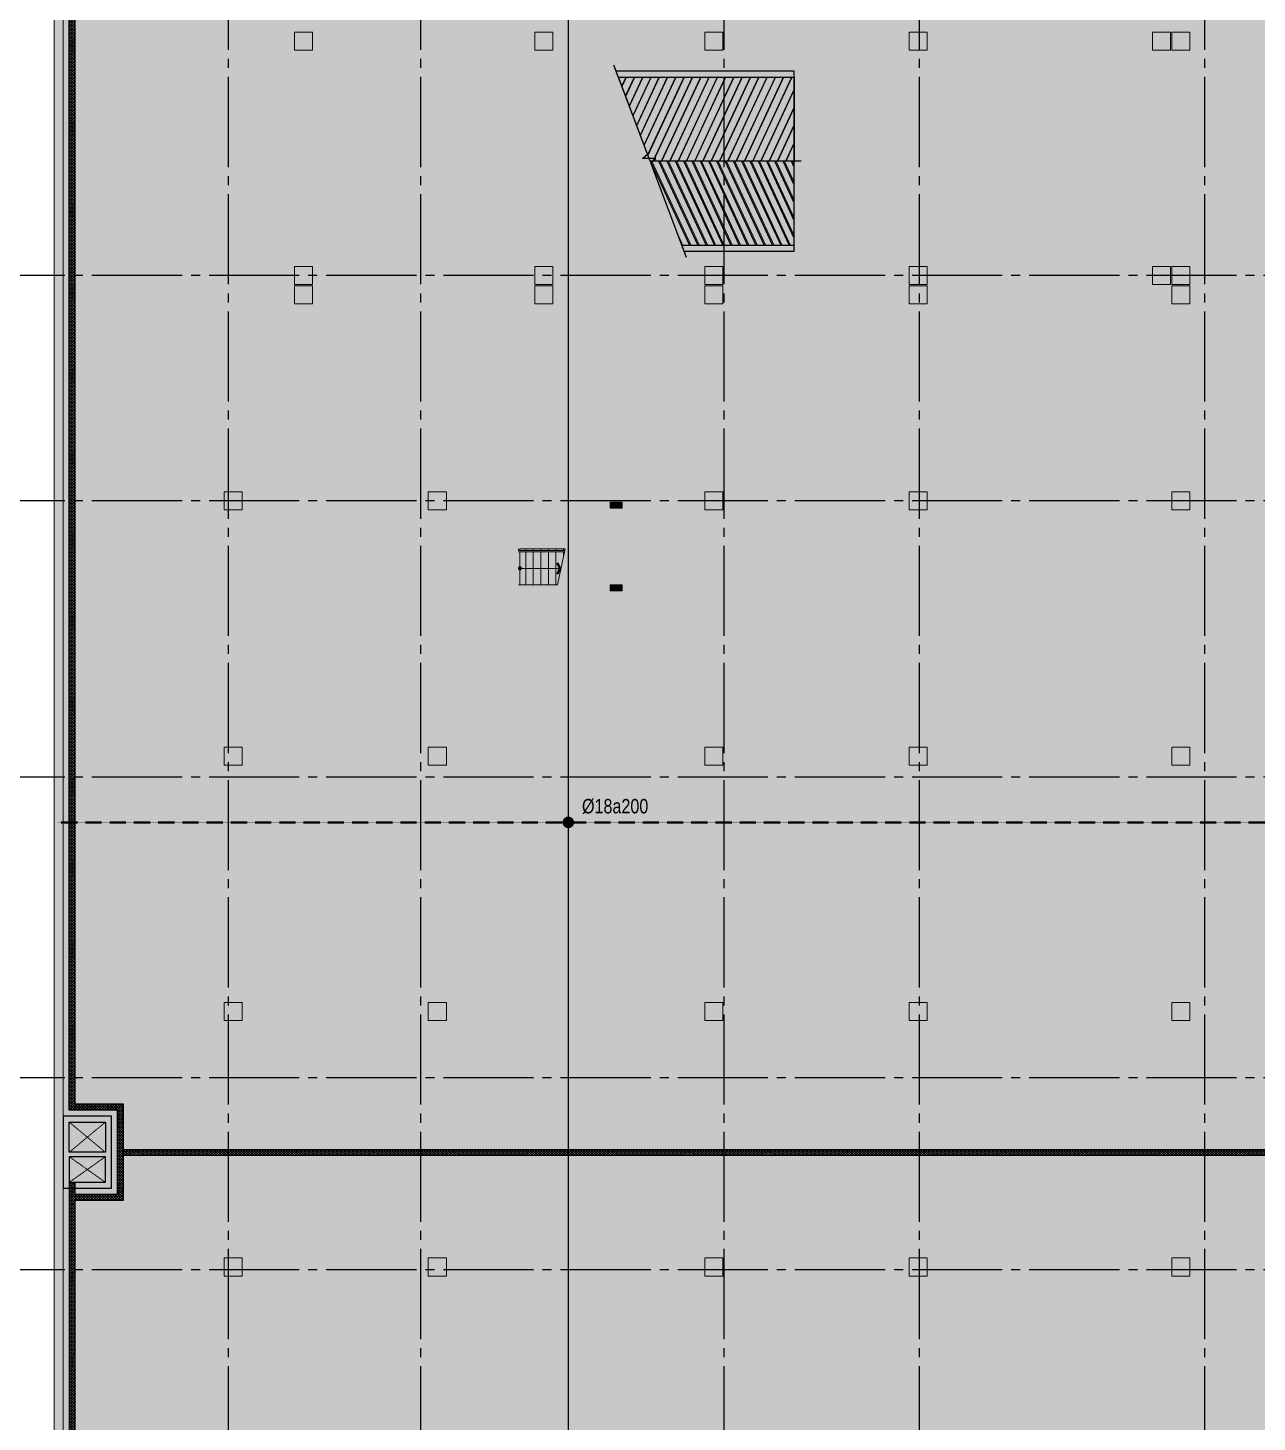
# Model space of a CAD drawing. Header units: millimetres. Extents: x -3819597 to -2591384, y 582389 to 820195.
# Drawn here: x -3717024 to -3676108, y 637369 to 683769 of the extents above; entities that cross this region are included whole.
import ezdxf
from ezdxf.enums import TextEntityAlignment as Align
from ezdxf.xclip import XClip

# ---------------------------------------------------------------- set-up
doc = ezdxf.new("R2010")
doc.units = ezdxf.units.MM
doc.header["$MEASUREMENT"] = 0
doc.header["$XCLIPFRAME"] = 0
for name, pattern in [('CENTER', [2, 1.25, -0.25, 0.25, -0.25]), ('CHG_XX_Cot_Ham 2$0$MB_Luoi truc$0$HTT Hidden 21', [3, 2, -1]), ('CHG_XX_Damsan_Ham 2$0$CHG_XX_Damsan_Ham 2$0$HIDDEN', [0.375, 0.25, -0.125]), ('CHG_XX_Damsan_Ham 2$0$MB Ham 2$0$Hidden21', [3, 2, -1]), ('CHG_XX_Luoi truc$0$MB_Luoi truc$0$Center101', [13, 10, -1, 1, -1]), ('HIDDEN', [0.375, 0.25, -0.125])]:
    doc.linetypes.add(name, pattern=pattern)
doc.layers.get('0').update_dxf_attribs({"lineweight": 9})
doc.layers.get('Defpoints').update_dxf_attribs({"color": 10, "lineweight": 0})
for name, color, linetype in [('02HN. TEXT B', 1, 'Continuous'), ('12HN. GRID', 1, 'CENTER'), ("CHG_XX_Damsan_Ham 2$0$CHG_XX_Damsan_Ham 2$0$'S_General_Hatch_8", 8, 'Continuous'), ('CHG_XX_Damsan_Ham 2$0$CHG_XX_Damsan_Ham 2$0$MEP-00-GENERAL-35', 2, 'Continuous'), ('CHG_XX_Damsan_Ham 2$0$MB Ham 2$0$Staircase', 30, 'Continuous'), ('CHG_XX_Damsan_Ham 2$0$MB Ham 2$0$Staircase Hidden', 34, 'CHG_XX_Damsan_Ham 2$0$MB Ham 2$0$Hidden21'), ('CHG_XX_Luoi truc$0$Grid', 34, 'Continuous'), ('CHG_XX_Luoi truc$0$Grid Line', 8, 'CHG_XX_Luoi truc$0$MB_Luoi truc$0$Center101'), ('dim', 51, 'Continuous')]:
    doc.layers.add(name, color=color, linetype=linetype)
for name, color, linetype, lineweight, plot in [('CHG_XX_Cot_Ham 2$0$NS-Column-H2', 90, 'Continuous', 13, False), ('CHG_XX_Cot_Ham 2$0$NS-Column-H2 @ 1', 90, 'Continuous', 13, False), ('CHG_XX_Cot_Ham 2$0$NS-Column-H2 @ 150', 90, 'Continuous', 13, False)]:
    doc.layers.add(name, color=color, linetype=linetype, lineweight=lineweight, plot=plot)
for name, color, linetype, lineweight in [('CHG_XX_Cot_Ham 2$0$NS-Pier-H2', 150, 'Continuous', 13), ("CHG_XX_Damsan_Ham 2$0$CHG_XX_Damsan_Ham 2$0$'S_General_Hidden_1 Thin", 1, 'CHG_XX_Damsan_Ham 2$0$CHG_XX_Damsan_Ham 2$0$HIDDEN', 18), ('CHG_XX_Damsan_Ham 2$0$CHG_XX_Damsan_Ham 2$0$CHG_XX_Damsan_Ham 2$0$Start net bao', 3, 'Continuous', 18), ('CHG_XX_Damsan_Ham 2$0$CHG_XX_Damsan_Ham 2$0$DBAO', 3, 'Continuous', 13), ('CHG_XX_Damsan_Ham 2$0$CHG_XX_Damsan_Ham 2$0$DMo', 9, 'CHG_XX_Damsan_Ham 2$0$CHG_XX_Damsan_Ham 2$0$HIDDEN', 9), ('CHG_XX_Damsan_Ham 2$0$CHG_XX_Damsan_Ham 2$0$DTE-MEP-H-SLAB TEXT', 3, 'Continuous', 0), ('CHG_XX_Damsan_Ham 2$0$CHG_XX_Damsan_Ham 2$0$Start hatch', 8, 'Continuous', 25), ('CHG_XX_Damsan_Ham 2$0$CHG_XX_Damsan_Ham 2$0$Start hatch @ 1', 8, 'Continuous', 25), ('CHG_XX_Damsan_Ham 2$0$CHG_XX_Damsan_Ham 2$0$Start net bao', 3, 'Continuous', 18), ('CHG_XX_Damsan_Ham 2$0$HATCH', 57, 'Continuous', 9), ('CHG_XX_Damsan_Ham 2$0$Start hatch', 8, 'Continuous', 25), ('CHG_XX_Damsan_Ham 2$0$tam cap ram', 8, 'Continuous', 5), ('thep chay suot', 5, 'HIDDEN', 40)]:
    doc.layers.add(name, color=color, linetype=linetype, lineweight=lineweight)
doc.styles.add('[HN042014]STYLE', font='arial.ttf', dxfattribs={"width": 0.8})
doc.styles.add('CHG_XX_Luoi truc$0$MB_Luoi truc$0$Grid A-F$0$VNI-HelveCB', font='VHELVCB_0.TTF')
pattern_1 = [(45, (273994.73, -8650), (-44.194174, 44.194174), []), (135, (273994.73, -8650), (-44.194174, -44.194174), [])]

# ---------------------------------------------------------------- blocks, each defined once
blk = doc.blocks.new('*U717')
at = {"layer": '12HN. GRID', "linetype": 'Continuous'}
blk.add_line((0, 12335), (0, -8215), dxfattribs=at)
at = {"layer": '12HN. GRID', "linetype": 'Continuous', "const_width": 64, "flags": 128}
blk.add_lwpolyline([(-32, 0, 1), (32, 0, 1)], format="xyb", close=True, dxfattribs=at)
at = {"layer": 'thep chay suot', "linetype": 'HIDDEN', "ltscale": 10}
blk.add_line((-5665, 0), (9320, 0), dxfattribs=at)
at = {"layer": 'thep chay suot', "linetype": 'ByBlock', "ltscale": 0.001}
blk.add_line((-5665, 0), (-5665, 0), dxfattribs=at)
at = {"layer": '02HN. TEXT B', "linetype": 'ByBlock', "style": '[HN042014]STYLE', "width": 0.8, "flags": 8}
blk.add_attdef('0', text='', height=160, dxfattribs=at).set_placement((-351, 260), align=Align.MIDDLE_CENTER)
blk.add_attdef('1', text='', height=160, dxfattribs=at).set_placement((152, 180), align=Align.MIDDLE_LEFT)
at = {"layer": 'Defpoints', "color": 9, "linetype": 'ByBlock', "style": '[HN042014]STYLE', "width": 0.8, "flags": 9}
for tag, p in [('2', (-12351, -1512)), ('3', (-12351, -1917)), ('4', (-12351, -2322)), ('5', (-12351, -2712))]:
    blk.add_attdef(tag, text='', height=250, dxfattribs=at).set_placement(p, align=Align.MIDDLE_CENTER)
blk = doc.blocks.new('*U1036')
at = {"layer": 'CHG_XX_Cot_Ham 2$0$NS-Column-H2 @ 1'}
h = blk.add_hatch(color=256, dxfattribs=at)
h.dxf.hatch_style = 1
h.paths.add_polyline_path([(-300, -300), (-300, 300), (300, 300), (300, -300)])
at = {"layer": 'CHG_XX_Cot_Ham 2$0$NS-Column-H2 @ 150'}
h = blk.add_hatch(color=256, dxfattribs=at)
h.dxf.hatch_style = 1
h.paths.add_polyline_path([(-300, -300), (-300, 300), (300, 300), (300, -300)])
blk = doc.blocks.new('CHG_XX_Cot_Ham 2$0$HoBoi_C600x600')
at = {"layer": 'CHG_XX_Cot_Ham 2$0$NS-Column-H2'}
blk.add_lwpolyline([(300, -300), (300, 300), (-300, 300), (-300, -300)], close=True, dxfattribs=at)
blk.add_blockref('*U1036', (0, 0), dxfattribs=at)
blk = doc.blocks.new('*U1029')
at = {"layer": 'CHG_XX_Luoi truc$0$Grid Line'}
blk.add_line((0, 0), (0, 608), dxfattribs=at)
at = {"layer": 'CHG_XX_Luoi truc$0$Grid', "lineweight": -2, "style": 'CHG_XX_Luoi truc$0$MB_Luoi truc$0$Grid A-F$0$VNI-HelveCB'}
for tag, p in [('GRIDSUB', (0, 617)), ('GRID', (0, -9))]:
    blk.add_attdef(tag, text='', height=5, dxfattribs=at).set_placement(p, align=Align.MIDDLE)
blk = doc.blocks.new('*U1034')
at = {"layer": 'CHG_XX_Luoi truc$0$Grid Line'}
blk.add_line((0, 0), (0, 608), dxfattribs=at)
at = {"layer": 'CHG_XX_Luoi truc$0$Grid', "lineweight": -2, "style": 'CHG_XX_Luoi truc$0$MB_Luoi truc$0$Grid A-F$0$VNI-HelveCB'}
for tag, p in [('GRIDSUB', (0, 617)), ('GRID', (0, -9))]:
    blk.add_attdef(tag, text='', height=5, dxfattribs=at).set_placement(p, align=Align.MIDDLE)
blk = doc.blocks.new('*U1031')
at = {"layer": 'CHG_XX_Luoi truc$0$Grid Line'}
blk.add_line((0, 0), (0, 438), dxfattribs=at)
at = {"layer": 'CHG_XX_Luoi truc$0$Grid', "lineweight": -2, "style": 'CHG_XX_Luoi truc$0$MB_Luoi truc$0$Grid A-F$0$VNI-HelveCB'}
for tag, p in [('GRIDSUB', (0, 447)), ('GRID', (0, -9))]:
    blk.add_attdef(tag, text='', height=5, dxfattribs=at).set_placement(p, align=Align.MIDDLE)
blk = doc.blocks.new('CHG_XX_Luoi truc')
at = {"layer": 'CHG_XX_Luoi truc$0$Grid', "xscale": 300, "yscale": 300, "zscale": 300}
for name, p in [('*U1029', (38150, -12747)), ('*U1029', (44550, -12747)), ('*U1029', (54650, -12747)), ('*U1034', (61150, -12747)), ('*U1029', (70650, -12747))]:
    blk.add_blockref(name, p, dxfattribs=at)
at = {"layer": 'CHG_XX_Luoi truc$0$Grid', "xscale": 300.0000000000013, "yscale": 300.0000000000013, "zscale": 300.0000000000013, "rotation": 90}
for p in [(110703, 65550), (110703, 58050), (110703, 48850), (110703, 38850), (110703, 32450)]:
    blk.add_blockref('*U1031', p, dxfattribs=at)
blk = doc.blocks.new('CHG_XX_Cot_Ham 2')
at = {"layer": 'CHG_XX_Cot_Ham 2$0$NS-Column-H2'}
h = blk.add_hatch(color=256, dxfattribs=at)
h.dxf.hatch_style = 1
h.paths.add_polyline_path([(50848.5, 58000), (50848.5, 57800), (51248.5, 57800), (51248.5, 58000)])
h = blk.add_hatch(color=256, dxfattribs=at)
h.dxf.hatch_style = 1
h.paths.add_polyline_path([(50848.5, 55250), (50848.5, 55050), (51248.5, 55050), (51248.5, 55250)])
at = {"layer": 'CHG_XX_Cot_Ham 2$0$NS-Pier-H2'}
h = blk.add_hatch(color=256, dxfattribs=at)
h.dxf.hatch_style = 1
h.paths.add_polyline_path([(99639.2, 163400), (-10900, 163400), (-10900, 85450), (-300, 85450), (-300, 84050), (32350, 84050), (32350, -9000), (103575.5, -9000), (106050, -6022), (106050, 158254.3)])
h.paths.add_polyline_path([(99533.7, 163100), (105750, 158110.4), (105750, 90450), (105650, 90450), (105750, 90450), (105750, 13850), (105750, 13722.3), (105750, -5913.6), (103434.7, -8700), (93599.8, -8700), (93299.8, -8700), (32650, -8700), (32650, 84350), (0, 84350), (0, 85750), (-10600, 85750), (-10600, 163100), (93600, 163100)], flags=16)
at = {"layer": 'CHG_XX_Cot_Ham 2$0$NS-Column-H2'}
for points in [[(50848.5, 58000), (50848.5, 57800), (51248.5, 57800), (51248.5, 58000)], [(50848.5, 55250), (50848.5, 55050), (51248.5, 55050), (51248.5, 55250)]]:
    blk.add_lwpolyline(points, close=True, dxfattribs=at)
at = {"layer": 'CHG_XX_Cot_Ham 2$0$NS-Pier-H2'}
for p, q in [((32350, -9000), (32350, 84050)), ((32650, -8700), (32650, 84350))]:
    blk.add_line(p, q, dxfattribs=at)
at = {"layer": 'CHG_XX_Cot_Ham 2$0$NS-Pier-H2', "linetype": 'CHG_XX_Cot_Ham 2$0$MB_Luoi truc$0$HTT Hidden 21'}
blk.add_lwpolyline([(99639.2, 163400), (106050, 158254.3), (106050, -6022), (103575.5, -9000), (32350, -9000), (32350, 84050), (-300, 84050), (-300, 85450), (-10900, 85450), (-10900, 163400)], close=True, dxfattribs=at)
at = {"layer": 'CHG_XX_Cot_Ham 2$0$NS-Column-H2'}
for p in [(40650, 73350), (48650, 73350), (54300, 73350), (61100, 73350), (69200, 73350), (69850, 73350), (40650, 65550), (48650, 65550), (54300, 65550), (61100, 65550), (69200, 65550), (69850, 65550), (40650, 64900), (48650, 64900), (48650, 64900), (54300, 64900), (61100, 64900), (69850, 64900), (38300, 58050), (45100, 58050), (54300, 58050), (61100, 58050), (69850, 58050), (38300, 49550), (45100, 49550), (54300, 49550), (61100, 49550), (69850, 49550), (38300, 41050), (45100, 41050), (54300, 41050), (61100, 41050), (69850, 41050), (38300, 32550), (45100, 32550), (54300, 32550), (61100, 32550), (69850, 32550)]:
    blk.add_blockref('CHG_XX_Cot_Ham 2$0$HoBoi_C600x600', p, dxfattribs=at)
at = {"layer": 'CHG_XX_Cot_Ham 2$0$NS-Pier-H2'}
blk.add_blockref('CHG_XX_Luoi truc', (0, 0), dxfattribs=at)
blk = doc.blocks.new('CHG_XX_Damsan_Ham 2$0$CHG_XX_Damsan_Ham 2$0$sdfsgdh')
at = {"layer": 'CHG_XX_Damsan_Ham 2$0$CHG_XX_Damsan_Ham 2$0$Start hatch', "ltscale": 0.5}
h = blk.add_hatch(dxfattribs=at)
h.set_pattern_fill('ANSI37', color=256, scale=500)
h.set_pattern_definition(pattern_1)
h.paths.add_polyline_path([(43750, -78350), (43550, -78350), (43550, -123131), (45150, -123131), (45150, -125931), (43750, -125931), (43750, -125531), (43550, -125531), (43550, -126131), (43750, -126131), (45350, -126131), (45350, -122931), (43750, -122931)])
h = blk.add_hatch(dxfattribs=at)
h.set_pattern_fill('ANSI37', color=256, scale=500)
h.set_pattern_definition([(45, (-79807.79, -8650), (-44.194174, 44.194174), []), (135, (-79807.79, -8650), (-44.194174, -44.194174), [])])
h.paths.add_polyline_path([(45350, -124435), (45350, -124635), (114450, -124635), (114450, -124435)])
at = {"layer": 'CHG_XX_Damsan_Ham 2$0$CHG_XX_Damsan_Ham 2$0$Start hatch @ 1', "ltscale": 0.5}
h = blk.add_hatch(dxfattribs=at)
h.set_pattern_fill('ANSI37', color=256, scale=500)
h.set_pattern_definition(pattern_1)
h.paths.add_polyline_path([(43750, -126131), (43550, -126131), (43550, -167400), (43750, -167400), (43750, -167000), (45150, -167000), (45150, -169400), (45350, -169400), (45350, -170700), (45350, -166800), (43750, -166800)])
at = {"layer": 'CHG_XX_Damsan_Ham 2$0$CHG_XX_Damsan_Ham 2$0$DTE-MEP-H-SLAB TEXT', "color": 2, "ltscale": 0.5}
for p, q in [((45350, -124435), (114450, -124435)), ((45350, -124435), (45350, -124635)), ((45350, -124635), (114450, -124635)), ((43550, -125531), (43550, -167400)), ((43750, -125531), (43550, -125531)), ((43750, -125531), (43750, -125931)), ((43750, -126131), (43750, -166800))]:
    blk.add_line(p, q, dxfattribs=at)
at = {"layer": 'CHG_XX_Damsan_Ham 2$0$CHG_XX_Damsan_Ham 2$0$MEP-00-GENERAL-35'}
for points in [[(43750, -125931), (45150, -125931), (45150, -123131), (43550, -123131), (43550, -78350)], [(43750, -126131), (45350, -126131), (45350, -122931), (43750, -122931), (43750, -78950)]]:
    blk.add_lwpolyline(points, dxfattribs=at)
for points in [[(44950, -125731), (44950, -123331), (43350, -123331), (43350, -125731)], [(43550, -124531), (43550, -123531), (44750, -123531), (44750, -124531)], [(44750, -125531), (44750, -124681), (43550, -124681), (43550, -125531)]]:
    blk.add_lwpolyline(points, close=True, dxfattribs=at)
blk = doc.blocks.new('CHG_XX_Damsan_Ham 2$0$A$C2E244298')
at = {"layer": 'CHG_XX_Damsan_Ham 2$0$Start hatch', "linetype": 'Continuous'}
h = blk.add_hatch(dxfattribs=at)
h.set_pattern_fill('_USER', color=256, scale=250, angle=65, pattern_type=0)
h.set_pattern_definition([(65, (2e-10, 1e-10), (-226.57695, 105.65457), [])])
h.paths.add_polyline_path([(51130, 72150), (56983, 72150), (56983, 69350), (52188, 69350)])
h = blk.add_hatch(dxfattribs=at)
h.set_pattern_fill('_USER', color=256, scale=250, angle=65, pattern_type=0)
h.set_pattern_definition([(295, (2e-10, 138700), (-226.57695, -105.65457), [])])
h.paths.add_polyline_path([(56983, 66550), (56983, 69350), (52188, 69350), (53246, 66550)])
at = {"layer": 'CHG_XX_Damsan_Ham 2$0$Start hatch'}
for p, q in [((56983, 72350), (51055, 72350)), ((56983, 66350), (53321, 66350))]:
    blk.add_line(p, q, dxfattribs=at)
at = {"layer": 'CHG_XX_Damsan_Ham 2$0$Start hatch', "linetype": 'Continuous'}
for p, q in [((57206, 69350), (52188, 69350)), ((56983, 66550), (53246, 66550))]:
    blk.add_line(p, q, dxfattribs=at)
for points in [[(53397, 66150), (52207, 69301), (52373, 69444), (51934, 69438), (52101, 69581), (50979, 72550)], [(56983, 66350), (56983, 72350)]]:
    blk.add_lwpolyline(points, dxfattribs=at)
blk.add_lwpolyline([(51130, 72150), (56983, 72150), (56983, 69350), (52188, 69350)], close=True, dxfattribs=at)
blk = doc.blocks.new('CHG_XX_Damsan_Ham 2$0$MB Ham 2$0$Arrow 60')
at = {"linetype": 'ByBlock', "lineweight": -2}
h = blk.add_hatch(color=0, dxfattribs=at)
h.paths.add_polyline_path([(1.88, 0.94), (1.65, 1.38), (0, 0.56), (-1.65, 1.38), (-1.88, 0.94), (0, 0)], flags=17)
h.paths.add_polyline_path([(1.65, 1.38), (1.88, 0.94), (0, 0), (-1.88, 0.94), (-1.65, 1.38), (0, 0.56)])
blk.add_hatch(color=0, dxfattribs=at).paths.add_polyline_path([(1.65, 1.38), (1.88, 0.94), (0, 0), (-1.88, 0.94), (-1.65, 1.38), (0, 0.56)])
at = {"color": 0, "linetype": 'ByBlock', "lineweight": -2}
blk.add_lwpolyline([(1.65, 1.38), (1.88, 0.94), (0, 0), (-1.88, 0.94), (-1.65, 1.38), (0, 0.56)], close=True, dxfattribs=at)
blk = doc.blocks.new('CHG_XX_Damsan_Ham 2$0$MB Ham 2$0$Dot')
at = {"linetype": 'ByBlock', "lineweight": -2}
h = blk.add_hatch(color=0, dxfattribs=at)
edge = h.paths.add_edge_path()
edge.add_arc((0, 0), 0.5, 0, 360)
at = {"color": 0, "linetype": 'ByBlock', "lineweight": -2}
blk.add_line((0, -1), (0, 1), dxfattribs=at)
blk.add_circle((0, 0), 0.5, dxfattribs=at)
blk = doc.blocks.new('*U966')
at = {"layer": 'CHG_XX_Damsan_Ham 2$0$tam cap ram'}
h = blk.add_hatch(dxfattribs=at)
h.set_pattern_fill('_USER', color=256, scale=250, angle=90, pattern_type=0)
h.set_pattern_definition([(90, (2200, 2550), (-250, 2e-14), [])])
h.paths.add_polyline_path([(1200, 2550), (3200, 2550), (3200, 1450), (1200, 1450)])
h.paths.add_polyline_path([(1200, 1400), (3200, 1400), (3200, 1350), (1200, 1350)])
h.paths.add_polyline_path([(1200, 1200), (3200, 1200), (3200, 1150), (1200, 1150)])
h.paths.add_polyline_path([(1200, 1100), (3200, 1100), (3200, 0), (1200, 0)])
at = {"layer": 'CHG_XX_Damsan_Ham 2$0$MB Ham 2$0$Staircase'}
for p, q in [((1200, 0), (1200, 1100)), ((3200, 0), (3200, 1100)), ((0, 0), (4400, 0))]:
    blk.add_line(p, q, dxfattribs=at)
at = {"layer": 'CHG_XX_Damsan_Ham 2$0$MB Ham 2$0$Staircase Hidden'}
for p, q in [((4400, 2550), (4400, 0)), ((4400, 1200), (4400, 1350))]:
    blk.add_line(p, q, dxfattribs=at)
at = {"layer": 'CHG_XX_Damsan_Ham 2$0$tam cap ram'}
for p, q in [((0, 0), (0, 2550)), ((0, 2550), (4400, 2550)), ((1200, 1450), (1200, 2550)), ((1598, 1350), (1848, 2550)), ((1700, 1350), (1950, 2550)), ((3200, 1450), (3200, 2550)), ((600, 550), (600, 2000)), ((600, 2000), (3800, 2000)), ((3800, 550), (3800, 2000)), ((1100, 1100), (1100, 1450)), ((1100, 1450), (3300, 1450)), ((1150, 1150), (1150, 1400)), ((1150, 1400), (3250, 1400)), ((1200, 1150), (1200, 1400)), ((1200, 1400), (1200, 1350)), ((3200, 1150), (3200, 1400)), ((3250, 1150), (3250, 1400)), ((3300, 1100), (3300, 1450)), ((1100, 1100), (3300, 1100)), ((1150, 1150), (3250, 1150)), ((1200, 1350), (3200, 1350)), ((1200, 1200), (3200, 1200)), ((1200, 1200), (1200, 1150)), ((600, 550), (3800, 550))]:
    blk.add_line(p, q, dxfattribs=at)
for points in [[(1200, 2550), (3200, 2550), (3200, 1450), (1200, 1450)], [(1200, 1400), (3200, 1400), (3200, 1350), (1200, 1350)], [(1200, 1200), (3200, 1200), (3200, 1150), (1200, 1150)], [(1200, 1100), (3200, 1100), (3200, 0), (1200, 0)]]:
    blk.add_lwpolyline(points, close=True, dxfattribs=at)
for centre, start, end in [((1200, 1350), 90, 180), ((3200, 1350), 0, 90), ((1200, 1200), 180, 270), ((3200, 1200), 270, 0)]:
    blk.add_arc(centre, 1200, start, end, dxfattribs=at)
at = {"layer": 'CHG_XX_Damsan_Ham 2$0$tam cap ram', "yscale": 100, "zscale": 100}
for name, p, xscale, rotation in [('CHG_XX_Damsan_Ham 2$0$MB Ham 2$0$Arrow 60', (1835, 2000), 100, 270), ('CHG_XX_Damsan_Ham 2$0$MB Ham 2$0$Dot', (3200, 2000), 100, 270), ('CHG_XX_Damsan_Ham 2$0$MB Ham 2$0$Arrow 60', (3200, 550), -100, 90)]:
    blk.add_blockref(name, p, dxfattribs=dict(at, xscale=xscale, rotation=rotation))
blk = doc.blocks.new('CHG_XX_Damsan_Ham 2$0$ArchStaireH2')
at = {"layer": 'CHG_XX_Damsan_Ham 2$0$tam cap ram'}
h = blk.add_hatch(dxfattribs=at)
h.set_pattern_fill('_USER', color=256, scale=250, angle=65, pattern_type=0)
h.set_pattern_definition([(65, (-12250, -141050), (-226.57695, 105.65457), [])])
h.paths.add_polyline_path([(38880, -68900), (44733, -68900), (44733, -71700), (39938, -71700)])
h = blk.add_hatch(dxfattribs=at)
h.set_pattern_fill('_USER', color=256, scale=250, angle=65, pattern_type=0)
h.set_pattern_definition([(295, (-12250, -2350), (-226.57695, -105.65457), [])])
h.paths.add_polyline_path([(44733, -74500), (44733, -71700), (39938, -71700), (40996, -74500)])
ref = blk.add_blockref('*U966', (38800, -83250), dxfattribs=dict(rotation=180))
XClip(ref).set_block_clipping_path([(3250, 1350), (3249.9999999999, 2550), (1945, 2550), (1695, 1350)])
at = {"layer": 'CHG_XX_Damsan_Ham 2$0$CHG_XX_Damsan_Ham 2$0$Start net bao'}
blk.add_blockref('CHG_XX_Damsan_Ham 2$0$A$C2E244298', (-12250, -141050), dxfattribs=at)
blk = doc.blocks.new('CHG_XX_Damsan_Ham 2', base_point=(3089256, -609981))
at = {"layer": "CHG_XX_Damsan_Ham 2$0$CHG_XX_Damsan_Ham 2$0$'S_General_Hatch_8"}
h = blk.add_hatch(dxfattribs=at)
h.set_pattern_fill('CROSS', color=256, scale=2000)
edge = h.paths.add_edge_path()
edge.add_line((76750, 42625), (76750, 65250))
edge.add_line((76750, 65250), (76750, 65850))
edge.add_line((76750, 65850), (77900, 65850))
edge.add_line((77900, 65850), (77900, 89350))
edge.add_line((77900, 89350), (76850, 89350))
edge.add_line((76850, 89350), (76850, 90650))
edge.add_line((76850, 90650), (76852, 131950))
edge.add_line((76852, 131950), (51950, 131950))
edge.add_line((51950, 131950), (51950, 130600))
edge.add_line((51950, 130600), (22700, 130600))
edge.add_line((22700, 130600), (22700, 84050))
edge.add_line((22700, 84050), (32350, 84050))
edge.add_line((32350, 84050), (32350, 22700))
edge.add_line((32350, 22700), (76500, 22700))
edge.add_line((76500, 22700), (76500, 23518))
edge.add_line((76500, 23518), (76750, 23518))
edge.add_line((76750, 23518), (76750, 42625))
edge.add_line((76750, 42625), (76750, 43198))
at = {"layer": "CHG_XX_Damsan_Ham 2$0$CHG_XX_Damsan_Ham 2$0$'S_General_Hidden_1 Thin", "ltscale": 10}
blk.add_line((32350, 84050), (32350, 22700), dxfattribs=at)
at = {"layer": 'CHG_XX_Damsan_Ham 2$0$CHG_XX_Damsan_Ham 2$0$CHG_XX_Damsan_Ham 2$0$Start net bao'}
for points in [[(-10900, 163400), (99639, 163400), (106050, 158250), (106050, -6022), (103576, -9000), (32350, -9000), (32350, 84050), (-300, 84050)], [(93300, -8700), (32650, -8700), (32650, 84350), (0, 84350)]]:
    blk.add_lwpolyline(points, dxfattribs=at)
at = {"layer": 'CHG_XX_Damsan_Ham 2$0$CHG_XX_Damsan_Ham 2$0$DMo'}
for p, q in [((32850, 37369), (34050, 36369)), ((34050, 37369), (32850, 36369)), ((32850, 36219), (34050, 35369)), ((34050, 36219), (32850, 35369))]:
    blk.add_line(p, q, dxfattribs=at)
at = {"layer": 'CHG_XX_Damsan_Ham 2$0$CHG_XX_Damsan_Ham 2$0$Start net bao'}
for points in [[(-10900, 163400), (99639, 163400), (106050, 158250), (106050, -6022), (103576, -9000), (32350, -9000), (32350, 84050), (-300, 84050)], [(93300, -8700), (32650, -8700), (32650, 84350), (0, 84350)]]:
    blk.add_lwpolyline(points, dxfattribs=at)
at = {"layer": 'CHG_XX_Damsan_Ham 2$0$CHG_XX_Damsan_Ham 2$0$DBAO'}
blk.add_blockref('CHG_XX_Cot_Ham 2', (0, 0), dxfattribs=at)
at = {"layer": 'CHG_XX_Damsan_Ham 2$0$CHG_XX_Damsan_Ham 2$0$DTE-MEP-H-SLAB TEXT'}
blk.add_blockref('CHG_XX_Damsan_Ham 2$0$CHG_XX_Damsan_Ham 2$0$sdfsgdh', (-10700, 160900), dxfattribs=at)
at = {"layer": 'CHG_XX_Damsan_Ham 2$0$HATCH'}
for name, p in [('CHG_XX_Cot_Ham 2', (0, 0)), ('CHG_XX_Damsan_Ham 2$0$ArchStaireH2', (12250, 141050))]:
    blk.add_blockref(name, p, dxfattribs=at)

msp = doc.modelspace()

# ---------------------------------------------------------------- block references
at = {"layer": 'dim', "ltscale": 1500}
msp.add_blockref('CHG_XX_Damsan_Ham 2', (-659239.3, 0), dxfattribs=at)
at = {"layer": 'thep chay suot'}
ref = msp.add_blockref('*U717', (-3699035.6, 657327), dxfattribs=dict(at, xscale=3, yscale=3, zscale=3))
ref.add_attrib('1', '%%c18a200', dxfattribs={"layer": '02HN. TEXT B', "linetype": 'ByBlock', "height": 480, "style": '[HN042014]STYLE', "width": 0.8}).set_placement((-3698580.2, 657867), align=Align.MIDDLE_LEFT)

doc.saveas('drawing.dxf')
